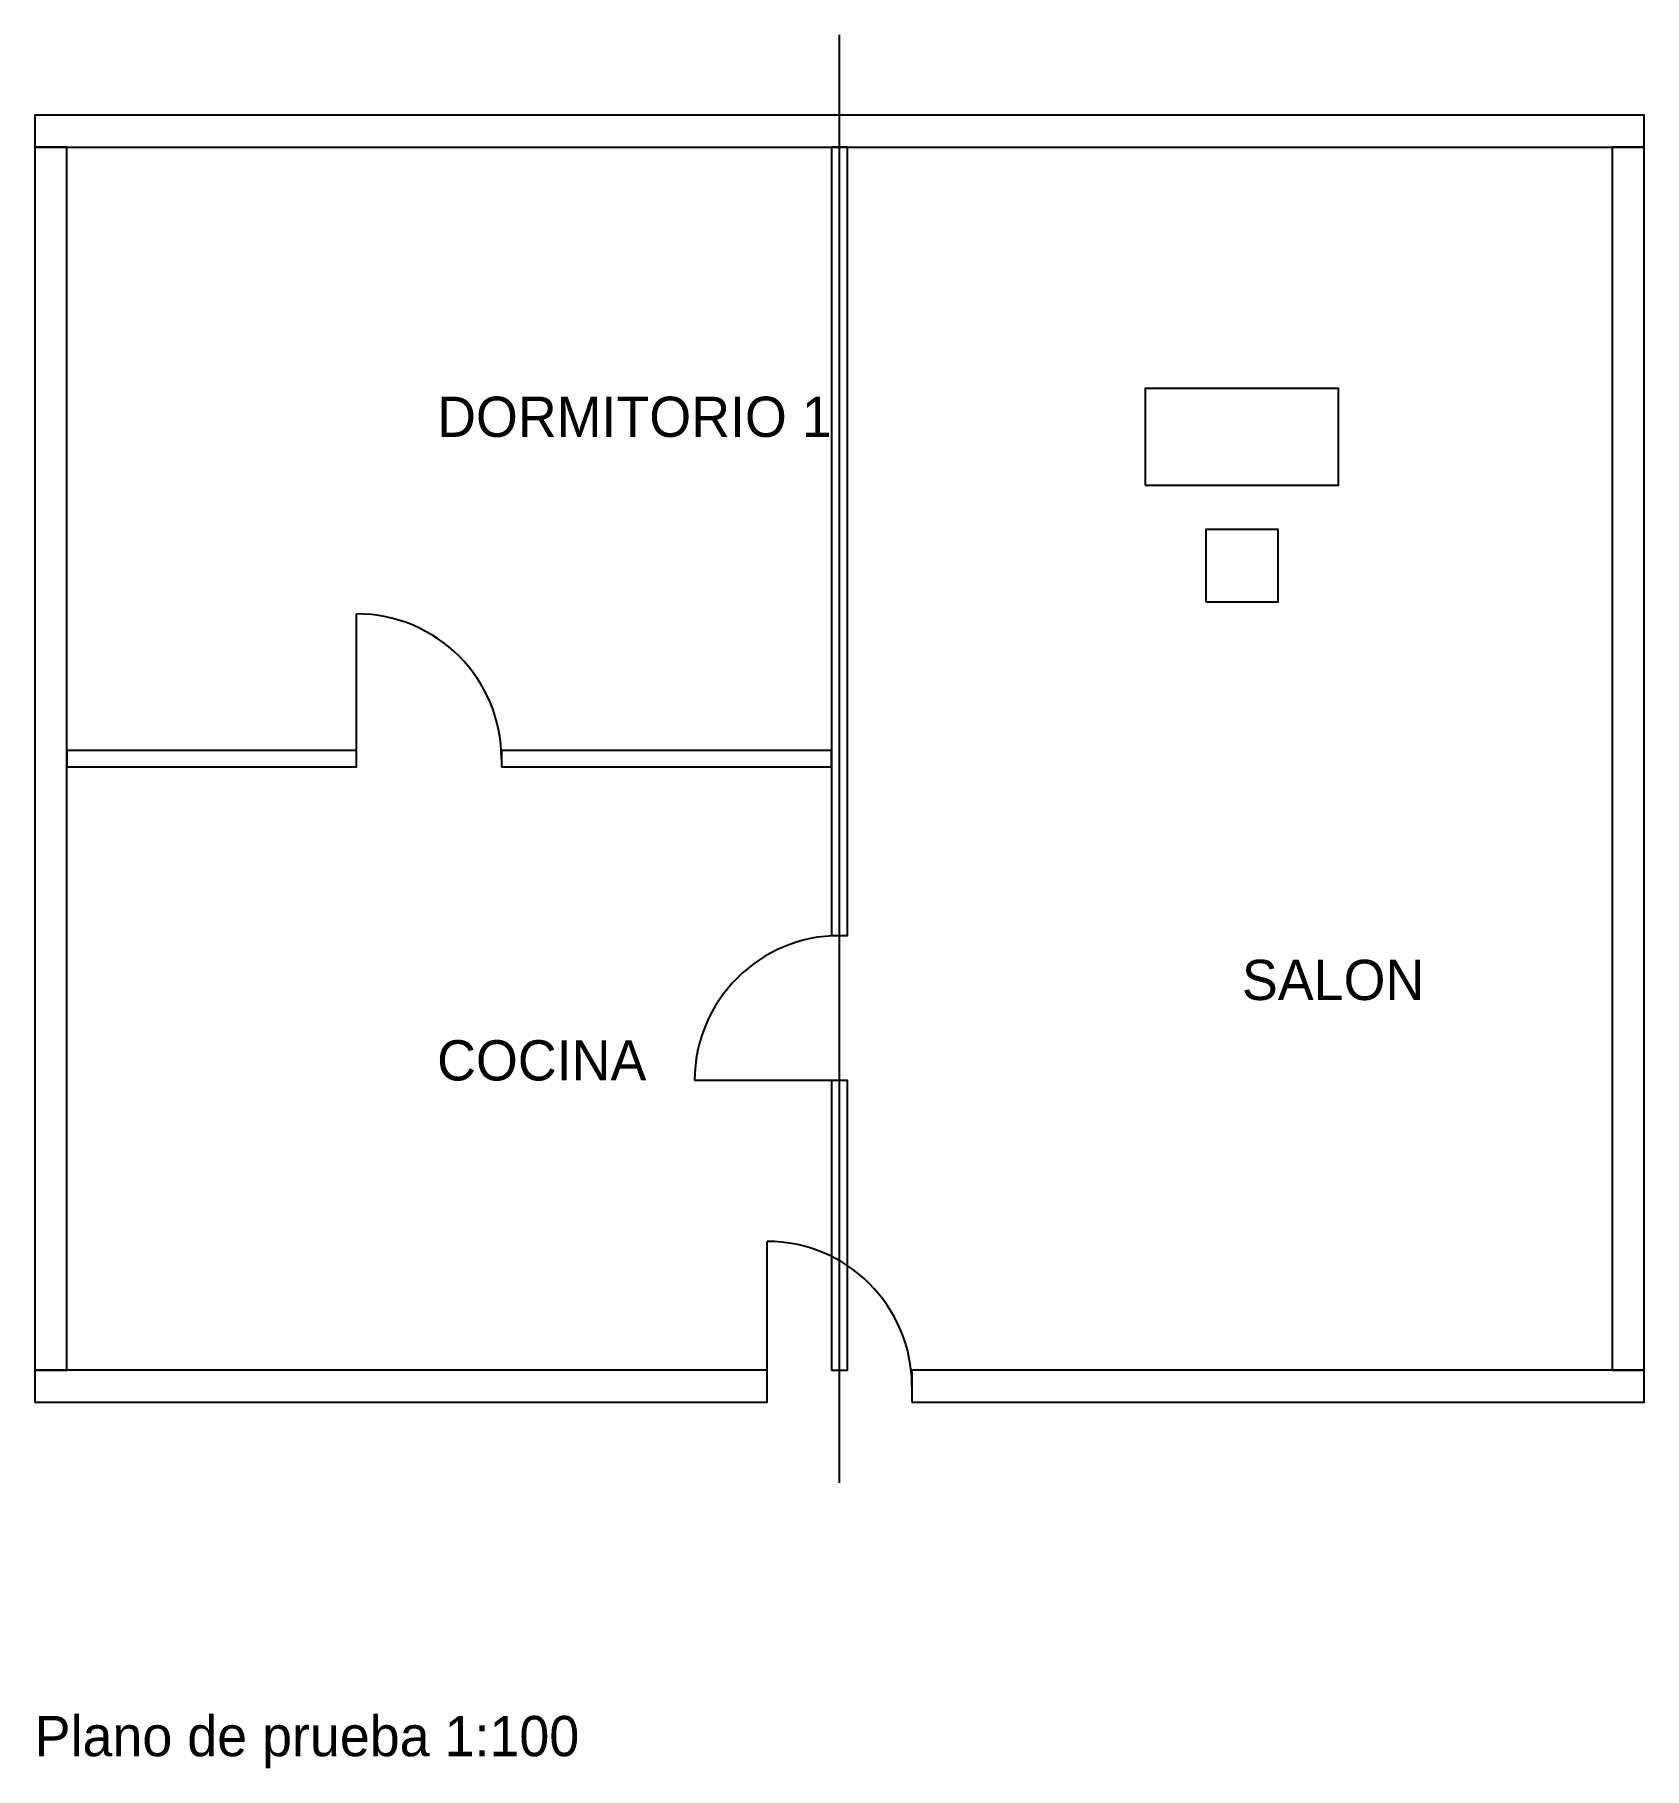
# Model space of a CAD drawing. Header units: millimetres. Extents: x 0 to 10000, y -2275 to 8500.
import ezdxf

# ---------------------------------------------------------------- set-up
doc = ezdxf.new("R2010")
doc.units = ezdxf.units.MM
for name, color, linetype in [('A-EJES', 8, 'Continuous'), ('A-MOBILIARIO', 6, 'Continuous'), ('A-MUROS', 7, 'Continuous'), ('A-PUERTAS', 3, 'Continuous'), ('A-TEXTO', 5, 'Continuous')]:
    doc.layers.add(name, color=color, linetype=linetype)

# ---------------------------------------------------------------- blocks, each defined once
blk = doc.blocks.new('MESA')
at = {"layer": 'A-MOBILIARIO'}
blk.add_lwpolyline([(-600, -300), (600, -300), (600, 300), (-600, 300)], close=True, dxfattribs=at)
blk = doc.blocks.new('SILLA')
at = {"layer": 'A-MOBILIARIO'}
blk.add_lwpolyline([(-225, -225), (225, -225), (225, 225), (-225, 225)], close=True, dxfattribs=at)

msp = doc.modelspace()

# ---------------------------------------------------------------- linework, layer by layer
at = {"layer": 'A-EJES', "linetype": 'Continuous'}
msp.add_line((5000, -500), (5000, 8500), dxfattribs=at)
at = {"layer": 'A-MUROS'}
for points in [[(0, 7800), (10000, 7800), (10000, 8000), (0, 8000)], [(0, 200), (200, 200), (200, 7800), (0, 7800)], [(4950, 2900), (5050, 2900), (5050, 7800), (4950, 7800)], [(9800, 200), (10000, 200), (10000, 7800), (9800, 7800)], [(200, 3950), (2000, 3950), (2000, 4050), (200, 4050)], [(2900, 3950), (4950, 3950), (4950, 4050), (2900, 4050)], [(4950, 200), (5050, 200), (5050, 2000), (4950, 2000)], [(0, 0), (4550, 0), (4550, 200), (0, 200)], [(5450, 0), (10000, 0), (10000, 200), (5450, 200)]]:
    msp.add_lwpolyline(points, close=True, dxfattribs=at)
at = {"layer": 'A-PUERTAS'}
for p, q in [((2000, 4000), (2000, 4900)), ((5000, 2000), (4100, 2000)), ((4550, 100), (4550, 1000))]:
    msp.add_line(p, q, dxfattribs=at)
for centre, start, end in [((2000, 4000), 0, 90), ((5000, 2000), 90, 180), ((4550, 100), 0, 90)]:
    msp.add_arc(centre, 900, start, end, dxfattribs=at)

# ---------------------------------------------------------------- block references
at = {"layer": 'A-MOBILIARIO'}
for name, p in [('MESA', (7500, 6000)), ('SILLA', (7500, 5200))]:
    msp.add_blockref(name, p, dxfattribs=at)

# ---------------------------------------------------------------- texts
at = {"layer": 'A-TEXTO'}
for s, p in [('DORMITORIO 1', (2500, 6000)), ('SALON', (7500, 2500)), ('COCINA', (2500, 2000)), ('Plano de prueba 1:100', (0, -2200))]:
    msp.add_text(s, height=250, dxfattribs=at).set_placement(p)

doc.saveas('drawing.dxf')
